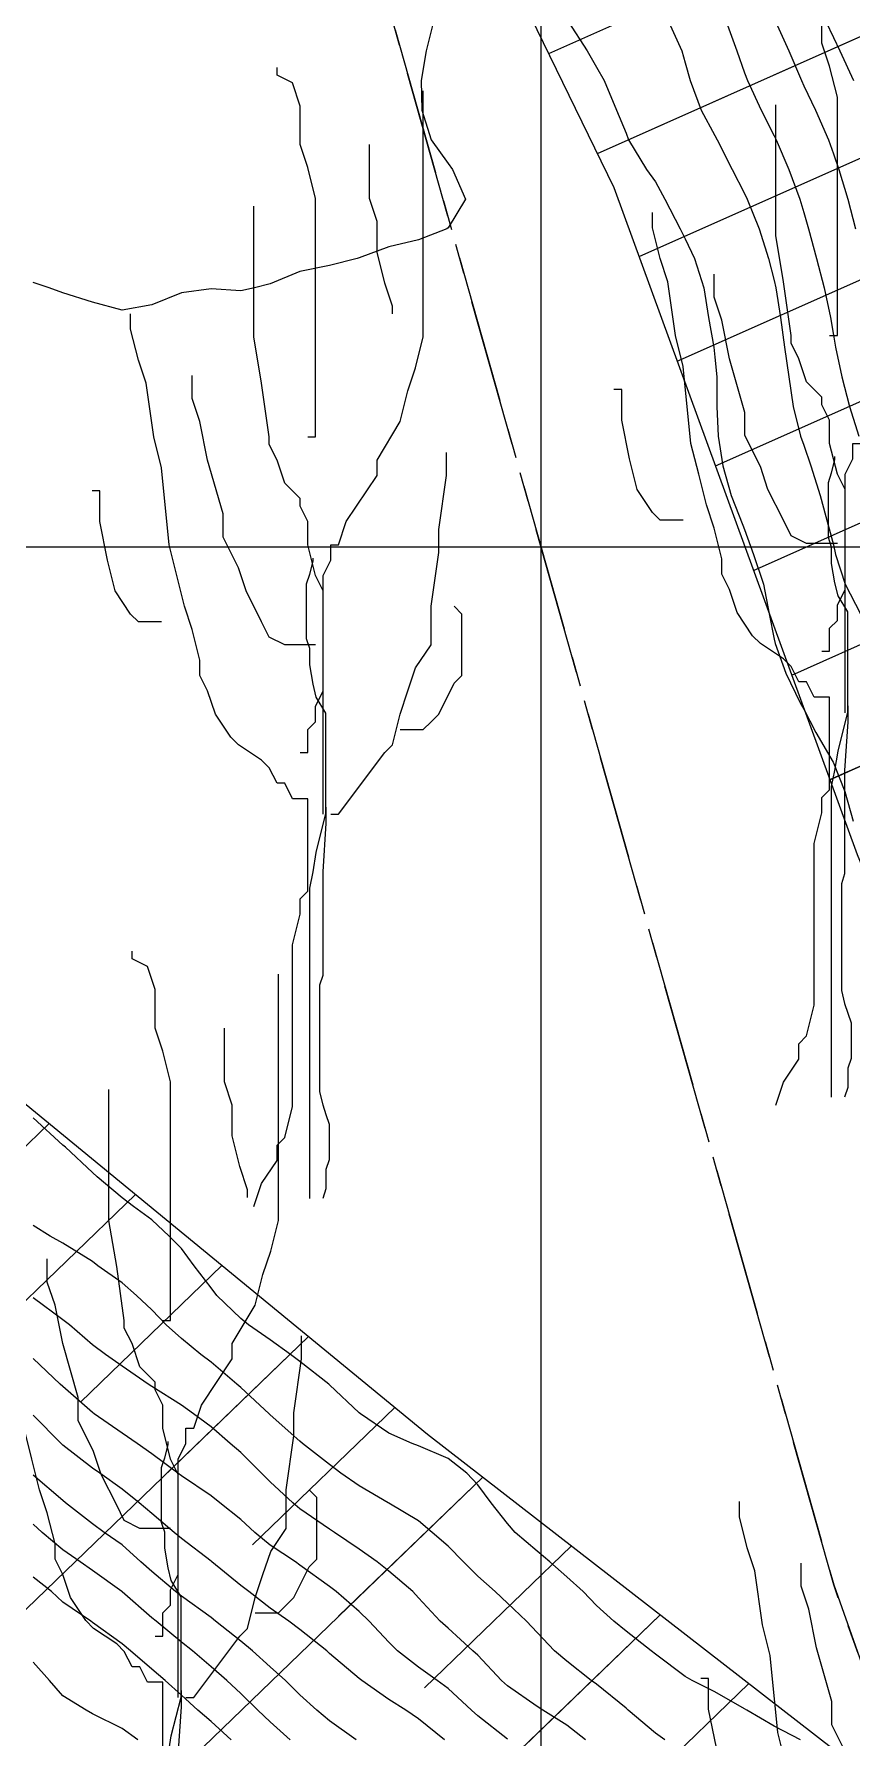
# Model space of a CAD drawing. Header units: centimetres. Extents: x 0 to 642158, y -847 to 649707.
# Drawn here: x 616858.26 to 616872.06, y 621167.28 to 621196.04 of the extents above; entities that cross this region are included whole.
import ezdxf

# ---------------------------------------------------------------- set-up
doc = ezdxf.new("R2010")
doc.units = ezdxf.units.CM
doc.header["$MEASUREMENT"] = 0
doc.linetypes.add('ACAD_ISO03W100', pattern=[30, 12, -18])
doc.linetypes.add('CENTERX2', pattern=[4, 2.5, -0.5, 0.5, -0.5])
for name, color, linetype, lineweight in [('MEV_flux_V', 7, 'Continuous', 15), ('MEV_grille', 254, 'Continuous', 9), ('MEV_schema paysager_V', 7, 'Continuous', 20), ('MEV_vegetal_V', 7, 'Continuous', 25), ('WAL_topographie 0.5', 253, 'Continuous', 20)]:
    doc.layers.add(name, color=color, linetype=linetype, lineweight=lineweight)
doc.layers.add('MEV_schema paysager_Ha', color=7, linetype='Continuous', lineweight=25, transparency=0.13)
doc.layers.add('SPW_parcellaire cadastral', color=7, linetype='CENTERX2', lineweight=25, true_color=0xff0542)
picture_1 = doc.add_image_def('image2.png', size_in_pixel=(6614, 11023))

# ---------------------------------------------------------------- blocks, each defined once
blk = doc.blocks.new('legende vegetal')
at = {"layer": 'MEV_vegetal_V'}
for points in [[(616871.587, 621190.754), (616871.717, 621190.754), (616871.717, 621194.78), (616871.587, 621195.299), (616871.457, 621195.689), (616871.457, 621196.338), (616871.327, 621196.728), (616871.067, 621196.858), (616871.067, 621196.988)], [(616871.457, 621185.428), (616871.587, 621185.428), (616871.587, 621185.818), (616871.717, 621185.948), (616871.717, 621186.207), (616871.847, 621186.468), (616871.847, 621188.416), (616871.976, 621188.675), (616871.976, 621188.935), (616872.107, 621188.935), (616872.237, 621189.325), (616872.756, 621190.104), (616872.756, 621190.364), (616873.146, 621191.013), (616873.276, 621191.533), (616873.406, 621191.923), (616873.536, 621192.442), (616873.536, 621196.598)], [(616862.784, 621189.043), (616862.914, 621189.043), (616862.914, 621193.069), (616862.784, 621193.588), (616862.654, 621193.978), (616862.654, 621194.627), (616862.524, 621195.017), (616862.265, 621195.147), (616862.265, 621195.277)], [(616862.654, 621183.717), (616862.784, 621183.717), (616862.784, 621184.107), (616862.914, 621184.237), (616862.914, 621184.496), (616863.044, 621184.757), (616863.044, 621186.705), (616863.174, 621186.964), (616863.174, 621187.224), (616863.304, 621187.224), (616863.434, 621187.614), (616863.953, 621188.393), (616863.953, 621188.653), (616864.343, 621189.302), (616864.473, 621189.822), (616864.603, 621190.212), (616864.733, 621190.731), (616864.733, 621194.887)], [(616871.847, 621184.389), (616871.847, 621188.156), (616871.717, 621188.416), (616871.587, 621188.935), (616871.587, 621189.325), (616871.457, 621189.585), (616871.457, 621189.714), (616871.197, 621189.974), (616871.067, 621190.364), (616870.937, 621190.624), (616870.937, 621190.754), (616870.808, 621191.662), (616870.677, 621192.442), (616870.677, 621194.65)], [(616864.213, 621191.12), (616864.213, 621191.25), (616864.084, 621191.64), (616863.953, 621192.16), (616863.953, 621192.679), (616863.824, 621193.069), (616863.824, 621193.978)], [(616863.044, 621182.678), (616863.044, 621186.445), (616862.914, 621186.705), (616862.784, 621187.224), (616862.784, 621187.614), (616862.654, 621187.874), (616862.654, 621188.003), (616862.394, 621188.263), (616862.265, 621188.653), (616862.134, 621188.913), (616862.134, 621189.043), (616862.005, 621189.951), (616861.875, 621190.731), (616861.875, 621192.939)], [(616870.677, 621177.765), (616870.808, 621178.155), (616871.067, 621178.545), (616871.067, 621178.804), (616871.197, 621178.934), (616871.327, 621179.454), (616871.327, 621182.181), (616871.457, 621182.701), (616871.457, 621182.961), (616871.587, 621183.09), (616871.587, 621184.649), (616871.327, 621184.649), (616871.197, 621184.909), (616871.067, 621184.909), (616870.937, 621185.169), (616870.808, 621185.299), (616870.418, 621185.558), (616870.288, 621185.688), (616870.028, 621186.078), (616869.898, 621186.468), (616869.768, 621186.727), (616869.768, 621186.987), (616869.638, 621187.506), (616869.508, 621187.896), (616869.378, 621188.416), (616869.248, 621188.935), (616869.118, 621190.234), (616868.988, 621190.754), (616868.858, 621191.662), (616868.728, 621192.052), (616868.599, 621192.572), (616868.599, 621192.831)], [(616871.717, 621187.247), (616871.197, 621187.247), (616870.937, 621187.376), (616870.808, 621187.636), (616870.547, 621188.156), (616870.418, 621188.545), (616870.157, 621189.065), (616870.157, 621189.455), (616869.898, 621190.364), (616869.768, 621191.013), (616869.638, 621191.403), (616869.638, 621191.793)], [(616861.875, 621176.054), (616862.005, 621176.444), (616862.265, 621176.834), (616862.265, 621177.093), (616862.394, 621177.223), (616862.524, 621177.743), (616862.524, 621180.47), (616862.654, 621180.99), (616862.654, 621181.25), (616862.784, 621181.379), (616862.784, 621182.938), (616862.524, 621182.938), (616862.394, 621183.198), (616862.265, 621183.198), (616862.134, 621183.458), (616862.005, 621183.588), (616861.615, 621183.847), (616861.485, 621183.977), (616861.225, 621184.367), (616861.095, 621184.757), (616860.965, 621185.016), (616860.965, 621185.276), (616860.835, 621185.795), (616860.705, 621186.185), (616860.575, 621186.705), (616860.446, 621187.224), (616860.315, 621188.523), (616860.185, 621189.043), (616860.056, 621189.951), (616859.926, 621190.341), (616859.796, 621190.861), (616859.796, 621191.12)], [(616862.914, 621185.536), (616862.394, 621185.536), (616862.134, 621185.665), (616862.005, 621185.925), (616861.745, 621186.445), (616861.615, 621186.834), (616861.355, 621187.354), (616861.355, 621187.744), (616861.095, 621188.653), (616860.965, 621189.302), (616860.835, 621189.692), (616860.835, 621190.082)], [(616869.118, 621187.636), (616868.728, 621187.636), (616868.599, 621187.766), (616868.338, 621188.156), (616868.209, 621188.675), (616868.079, 621189.325), (616868.079, 621189.844), (616867.949, 621189.844)], [(616863.174, 621182.678), (616863.304, 621182.678), (616864.084, 621183.717), (616864.213, 621183.847), (616864.343, 621184.367), (616864.473, 621184.757), (616864.603, 621185.146), (616864.863, 621185.536), (616864.863, 621186.185), (616864.993, 621187.094), (616864.993, 621187.484), (616865.123, 621188.393), (616865.123, 621188.783)], [(616871.621, 621177.9), (616871.621, 621183.142), (616871.675, 621183.415), (616871.73, 621183.743), (616871.894, 621184.398), (616871.894, 621186.09), (616871.73, 621186.363), (616871.675, 621186.581), (616871.621, 621186.909), (616871.621, 621187.182), (616871.566, 621187.346), (616871.566, 621188.274), (616871.621, 621188.438), (616871.675, 621188.656), (616871.675, 621188.711)], [(616860.315, 621185.925), (616859.926, 621185.925), (616859.796, 621186.055), (616859.536, 621186.445), (616859.406, 621186.964), (616859.276, 621187.614), (616859.276, 621188.133), (616859.146, 621188.133)], [(616862.818, 621176.189), (616862.818, 621181.431), (616862.873, 621181.704), (616862.927, 621182.032), (616863.091, 621182.687), (616863.091, 621184.379), (616862.927, 621184.652), (616862.873, 621184.87), (616862.818, 621185.198), (616862.818, 621185.471), (616862.763, 621185.635), (616862.763, 621186.563), (616862.818, 621186.727), (616862.873, 621186.945), (616862.873, 621187)], [(616864.343, 621184.107), (616864.733, 621184.107), (616864.863, 621184.237), (616864.993, 621184.367), (616865.253, 621184.886), (616865.383, 621185.016), (616865.383, 621186.055), (616865.253, 621186.185)], [(616871.894, 621184.507), (616871.894, 621184.234), (616871.839, 621183.415), (616871.839, 621181.668), (616871.785, 621181.504), (616871.785, 621179.702), (616871.839, 621179.484), (616871.894, 621179.32), (616871.948, 621179.156), (616871.948, 621178.556), (616871.894, 621178.392), (616871.894, 621178.064), (616871.839, 621177.9)], [(616863.091, 621182.796), (616863.091, 621182.523), (616863.037, 621181.704), (616863.037, 621179.957), (616862.982, 621179.793), (616862.982, 621177.991), (616863.037, 621177.773), (616863.091, 621177.609), (616863.146, 621177.445), (616863.146, 621176.845), (616863.091, 621176.681), (616863.091, 621176.353), (616863.037, 621176.189)], [(616860.339, 621174.132), (616860.469, 621174.132), (616860.469, 621178.159), (616860.339, 621178.678), (616860.209, 621179.068), (616860.209, 621179.717), (616860.079, 621180.107), (616859.819, 621180.237), (616859.819, 621180.367)], [(616860.209, 621168.807), (616860.339, 621168.807), (616860.339, 621169.197), (616860.469, 621169.327), (616860.469, 621169.586), (616860.599, 621169.846), (616860.599, 621171.794), (616860.729, 621172.054), (616860.729, 621172.314), (616860.859, 621172.314), (616860.989, 621172.704), (616861.508, 621173.483), (616861.508, 621173.743), (616861.898, 621174.392), (616862.028, 621174.911), (616862.158, 621175.301), (616862.288, 621175.821), (616862.288, 621179.977)], [(616861.768, 621176.21), (616861.768, 621176.34), (616861.638, 621176.73), (616861.508, 621177.249), (616861.508, 621177.769), (616861.379, 621178.159), (616861.379, 621179.068)], [(616860.599, 621167.768), (616860.599, 621171.535), (616860.469, 621171.794), (616860.339, 621172.314), (616860.339, 621172.704), (616860.209, 621172.963), (616860.209, 621173.093), (616859.949, 621173.353), (616859.819, 621173.743), (616859.689, 621174.003), (616859.689, 621174.132), (616859.56, 621175.041), (616859.43, 621175.821), (616859.43, 621178.029)], [(616860.339, 621166.469), (616860.339, 621168.028), (616860.079, 621168.028), (616859.949, 621168.288), (616859.819, 621168.288), (616859.689, 621168.548), (616859.56, 621168.677), (616859.17, 621168.937), (616859.04, 621169.067), (616858.78, 621169.456), (616858.65, 621169.846), (616858.52, 621170.106), (616858.52, 621170.366), (616858.39, 621170.885), (616858.26, 621171.275), (616858.13, 621171.794), (616858, 621172.314), (616857.87, 621173.613), (616857.74, 621174.132), (616857.611, 621175.041), (616857.48, 621175.431), (616857.351, 621175.951), (616857.351, 621176.21)], [(616860.469, 621170.625), (616859.949, 621170.625), (616859.689, 621170.755), (616859.56, 621171.015), (616859.299, 621171.535), (616859.17, 621171.924), (616858.91, 621172.444), (616858.91, 621172.834), (616858.65, 621173.743), (616858.52, 621174.392), (616858.39, 621174.782), (616858.39, 621175.172)], [(616860.729, 621167.768), (616860.859, 621167.768), (616861.638, 621168.807), (616861.768, 621168.937), (616861.898, 621169.456), (616862.028, 621169.846), (616862.158, 621170.236), (616862.418, 621170.625), (616862.418, 621171.275), (616862.548, 621172.184), (616862.548, 621172.574), (616862.678, 621173.483), (616862.678, 621173.873)], [(616860.373, 621161.279), (616860.373, 621166.521), (616860.427, 621166.794), (616860.482, 621167.121), (616860.646, 621167.777), (616860.646, 621169.469), (616860.482, 621169.742), (616860.427, 621169.96), (616860.373, 621170.288), (616860.373, 621170.561), (616860.318, 621170.725), (616860.318, 621171.653), (616860.373, 621171.817), (616860.427, 621172.035), (616860.427, 621172.09)], [(616861.898, 621169.197), (616862.288, 621169.197), (616862.418, 621169.327), (616862.548, 621169.456), (616862.808, 621169.976), (616862.937, 621170.106), (616862.937, 621171.145), (616862.808, 621171.275)], [(616870.845, 621166.662), (616870.715, 621167.181), (616870.585, 621168.48), (616870.455, 621168.999), (616870.326, 621169.908), (616870.195, 621170.298), (616870.066, 621170.818), (616870.066, 621171.077)], [(616873.184, 621165.493), (616872.664, 621165.493), (616872.404, 621165.622), (616872.275, 621165.882), (616872.014, 621166.402), (616871.885, 621166.791), (616871.625, 621167.311), (616871.625, 621167.701), (616871.365, 621168.61), (616871.235, 621169.259), (616871.105, 621169.649), (616871.105, 621170.039)], [(616860.646, 621167.886), (616860.646, 621167.613), (616860.592, 621166.794), (616860.592, 621165.047), (616860.537, 621164.883), (616860.537, 621163.081), (616860.592, 621162.863), (616860.646, 621162.699), (616860.7, 621162.535), (616860.7, 621161.935), (616860.646, 621161.771), (616860.646, 621161.443), (616860.592, 621161.279)], [(616870.585, 621165.882), (616870.195, 621165.882), (616870.066, 621166.012), (616869.806, 621166.402), (616869.676, 621166.921), (616869.546, 621167.571), (616869.546, 621168.09), (616869.416, 621168.09)]]:
    blk.add_lwpolyline(points, dxfattribs=at)
blk = doc.blocks.new('*U114')
at = {"layer": 'MEV_grille', "transparency": 33554687}
blk.add_lwpolyline([(-1338.461, 0), (1338.461, 0)], dxfattribs=at)
blk = doc.blocks.new('*U115')
at = {"layer": 'MEV_grille', "color": 0, "linetype": 'ByBlock', "lineweight": -2, "transparency": 16777216}
blk.add_blockref('*U114', (0, -1200), dxfattribs=at)
blk = doc.blocks.new('*U112')
at = {"layer": 'MEV_grille', "transparency": 33554687}
blk.add_lwpolyline([(0, 1825.476), (0, -1825.476)], dxfattribs=at)
blk = doc.blocks.new('*U113')
at = {"layer": 'MEV_grille', "color": 0, "linetype": 'ByBlock', "lineweight": -2, "transparency": 16777216}
blk.add_blockref('*U112', (1500, 0), dxfattribs=at)

msp = doc.modelspace()

# ---------------------------------------------------------------- hatches: boundary and pattern name
at = {"layer": 'MEV_schema paysager_Ha', "transparency": 33554687}
h = msp.add_hatch(dxfattribs=at)
h.set_pattern_fill('ANSI31', color=60, scale=30, angle=359)
h.paths.add_polyline_path([(616757.324, 621259.849), (616760.155, 621257.242), (616760.982, 621256.726), (616761.085, 621254.97), (616761.292, 621252.904), (616762.739, 621251.355), (616766.252, 621247.429), (616776.276, 621240.095), (616803.635, 621221.386), (616814.775, 621210.573), (616832.211, 621197.985), (616844.965, 621188.786), (616864.899, 621172.406), (616872.703, 621166.356), (616874.496, 621164.947), (616886.002, 621150.276), (616883.932, 621149.958), (616881.224, 621149.639), (616872.465, 621156.485), (616855.742, 621169.779), (616840.293, 621183.152), (616825.694, 621194.945), (616802.145, 621212.096), (616783.054, 621227.818), (616772.886, 621235.766), (616764.994, 621244.141), (616758.559, 621250.209), (616756.434, 621253.911), (616755.706, 621255.731), (616755.584, 621257.613), (616755.706, 621258.644), (616756.92, 621259.615)])
h = msp.add_hatch(dxfattribs=at)
h.set_pattern_fill('ANSI31', color=60, scale=15, angle=359)
h.paths.add_polyline_path([(616757.324, 621259.849), (616760.155, 621257.242), (616760.982, 621256.726), (616761.085, 621254.97), (616761.292, 621252.904), (616762.739, 621251.355), (616766.252, 621247.429), (616776.276, 621240.095), (616803.635, 621221.386), (616814.775, 621210.573), (616832.211, 621197.985), (616844.965, 621188.786), (616864.899, 621172.406), (616872.703, 621166.356), (616874.496, 621164.947), (616886.002, 621150.276), (616883.932, 621149.958), (616881.75, 621152.337), (616874.75, 621159.908), (616858.874, 621173.092), (616842.557, 621186.029), (616828, 621196.997), (616806.346, 621214.81), (616786.102, 621230.091), (616775.767, 621237.806), (616766.25, 621245.564), (616760.173, 621251.167), (616760.132, 621253.928), (616759.25, 621255.916), (616756.75, 621257.606), (616755.706, 621258.644), (616756.92, 621259.615)])
h = msp.add_hatch(dxfattribs=at)
h.set_pattern_fill('ANSI31', color=60, scale=30, angle=339)
h.paths.add_polyline_path([(616862.962, 621246.289), (616857.147, 621240.295), (616852.696, 621237.933), (616849.152, 621236.662), (616850.152, 621235.118), (616850.697, 621230.214), (616849.788, 621222.313), (616850.641, 621215.728), (616852.453, 621211.744), (616860.292, 621206.22), (616863.824, 621202.122), (616868.047, 621193.445), (616872.152, 621182.188), (616875.488, 621174.036), (616875.777, 621168.361), (616875.862, 621167.124), (616887.302, 621151.25), (616889.214, 621150.707), (616890.125, 621152.107), (616890.546, 621158.761), (616889.775, 621163.873), (616887.463, 621170.877), (616878.005, 621199.528), (616875.176, 621208.606), (616872.199, 621216.939), (616869.52, 621224.231), (616866.84, 621238.666), (616865.947, 621242.833), (616865.054, 621244.618)])
h = msp.add_hatch(dxfattribs=at)
h.set_pattern_fill('ANSI31', color=60, scale=15, angle=339)
h.paths.add_polyline_path([(616857.147, 621240.295), (616852.696, 621237.933), (616849.152, 621236.662), (616850.152, 621235.118), (616850.697, 621230.214), (616849.788, 621222.313), (616850.641, 621215.728), (616852.453, 621211.744), (616860.292, 621206.22), (616863.824, 621202.122), (616868.047, 621193.445), (616872.152, 621182.188), (616875.488, 621174.036), (616875.777, 621168.361), (616875.862, 621167.124), (616887.302, 621151.25), (616889.214, 621150.707), (616890.125, 621152.107), (616882.602, 621164), (616880.351, 621172.959), (616875.076, 621189.75), (616870.393, 621199.997), (616858.823, 621220.25)])

# ---------------------------------------------------------------- linework, layer by layer
at = {"layer": 'MEV_flux_V', "color": 30, "linetype": 'ACAD_ISO03W100', "ltscale": 0.1}
msp.add_lwpolyline([(616830.983, 621179.418, -0.156904), (616888.687, 621240.95, -0.178609)], format="xyb", dxfattribs=at)
at = {"layer": 'MEV_schema paysager_V', "color": 60}
for points in [[(616757.378, 621259.89), (616759.489, 621257.843), (616761.096, 621255.734), (616761.292, 621252.904), (616762.739, 621251.355), (616766.252, 621247.429), (616776.276, 621240.095), (616803.635, 621221.386), (616814.775, 621210.573), (616832.211, 621197.985), (616844.965, 621188.786), (616864.899, 621172.406), (616872.703, 621166.356), (616874.097, 621165.6), (616885.131, 621151.31)], [(616849.152, 621236.662), (616850.152, 621235.118), (616850.697, 621230.214), (616849.788, 621222.313), (616850.641, 621215.728), (616852.453, 621211.744), (616860.292, 621206.22), (616863.824, 621202.122), (616868.047, 621193.445), (616872.152, 621182.188), (616875.488, 621174.036), (616875.777, 621168.361), (616875.862, 621166.868), (616887.5, 621151.039)]]:
    msp.add_lwpolyline(points, dxfattribs=at)
at = {"layer": 'SPW_parcellaire cadastral'}
for points in [[(616759.547, 621253.317), (616769.052, 621263.236), (616807.471, 621257.591), (616853.21, 621251.95), (616855.188, 621236.398), (616860.014, 621211.506), (616871.754, 621169.863), (616875.83, 621158.333), (616880.257, 621148.971), (616874.289, 621147.611), (616838.405, 621188.897), (616792.367, 621225.886), (616769.031, 621243.825), (616759.547, 621253.317)], [(616759.547, 621253.317), (616769.031, 621243.825), (616792.367, 621225.886), (616838.405, 621188.897), (616874.289, 621147.611), (616880.257, 621148.971), (616875.83, 621158.333), (616871.754, 621169.863), (616860.014, 621211.506), (616855.188, 621236.398), (616853.21, 621251.95), (616866.215, 621247.765), (616874.077, 621241.92), (616881.234, 621232.553), (616885.867, 621223.79), (616890.69, 621210.508), (616901.351, 621171.858)]]:
    msp.add_lwpolyline(points, dxfattribs=at)
at = {"layer": 'WAL_topographie 0.5'}
for points in [[(616865, 621196.25), (616864.88, 621195.75), (616864.794, 621195.25), (616864.806, 621194.75), (616864.963, 621194.25), (616865.25, 621193.853), (616865.323, 621193.75), (616865.544, 621193.25), (616865.25, 621192.768), (616865.229, 621192.75), (616864.75, 621192.565), (616864.25, 621192.442), (616863.75, 621192.261), (616863.717, 621192.25), (616863.25, 621192.131), (616862.75, 621192.026), (616862.25, 621191.819), (616861.981, 621191.75), (616861.75, 621191.701), (616861.25, 621191.737), (616860.75, 621191.668), (616860.25, 621191.467), (616859.75, 621191.378), (616859.25, 621191.508), (616858.75, 621191.67), (616858.521, 621191.75), (616858.25, 621191.841)], [(616867.276, 621196.25), (616867.596, 621195.75), (616867.75, 621195.476), (616867.879, 621195.25), (616868.089, 621194.75), (616868.25, 621194.36), (616868.293, 621194.25), (616868.597, 621193.75), (616868.75, 621193.54), (616868.905, 621193.25), (616869.164, 621192.75), (616869.25, 621192.578), (616869.403, 621192.25), (616869.56, 621191.75), (616869.64, 621191.25), (616869.729, 621190.75), (616869.75, 621190.583), (616869.78, 621190.25), (616869.781, 621189.75), (616869.806, 621189.25), (616869.884, 621188.75), (616870.025, 621188.25), (616870.219, 621187.75), (616870.25, 621187.675), (616870.398, 621187.25), (616870.569, 621186.75), (616870.666, 621186.25), (616870.75, 621185.826), (616870.764, 621185.75), (616870.948, 621185.25), (616871.187, 621184.75), (616871.25, 621184.645), (616871.452, 621184.25), (616871.744, 621183.75), (616871.75, 621183.738), (616871.939, 621183.25), (616872.081, 621182.75)], [(616868.964, 621196.25), (616869.192, 621195.75), (616869.25, 621195.551), (616869.331, 621195.25), (616869.515, 621194.75), (616869.75, 621194.324), (616869.788, 621194.25), (616870.039, 621193.75), (616870.25, 621193.347), (616870.294, 621193.25), (616870.496, 621192.75), (616870.653, 621192.25), (616870.75, 621191.875), (616870.779, 621191.75), (616870.858, 621191.25), (616870.924, 621190.75), (616870.997, 621190.25), (616871.072, 621189.75), (616871.194, 621189.25), (616871.25, 621189.099), (616871.368, 621188.75), (616871.527, 621188.25), (616871.661, 621187.75), (616871.75, 621187.413), (616871.785, 621187.25), (616871.947, 621186.75), (616872.203, 621186.25)], [(616869.942, 621196.25), (616870.117, 621195.75), (616870.25, 621195.379), (616870.298, 621195.25), (616870.529, 621194.75), (616870.75, 621194.316), (616870.782, 621194.25), (616870.997, 621193.75), (616871.181, 621193.25), (616871.25, 621193.025), (616871.329, 621192.75), (616871.462, 621192.25), (616871.594, 621191.75), (616871.7, 621191.25), (616871.75, 621190.955), (616871.786, 621190.75), (616871.888, 621190.25), (616872.018, 621189.75), (616872.175, 621189.25)], [(616870.774, 621196.25), (616870.996, 621195.75), (616871.209, 621195.25), (616871.25, 621195.164), (616871.448, 621194.75), (616871.666, 621194.25), (616871.75, 621194.016), (616871.842, 621193.75), (616871.993, 621193.25), (616872.121, 621192.75)], [(616871.62, 621196.25), (616871.75, 621195.979), (616871.856, 621195.75), (616872.087, 621195.25)], [(616871.191, 621167.25), (616870.75, 621167.479), (616870.288, 621167.75), (616870.25, 621167.773), (616869.75, 621168.058), (616869.368, 621168.25), (616869.25, 621168.318), (616868.75, 621168.694), (616868.676, 621168.75), (616868.25, 621169.082), (616868.045, 621169.25), (616867.75, 621169.516), (616867.527, 621169.75), (616867.25, 621169.997), (616866.964, 621170.25), (616866.75, 621170.434), (616866.378, 621170.75), (616866.25, 621170.9), (616865.974, 621171.25), (616865.75, 621171.553), (616865.565, 621171.75), (616865.25, 621171.994), (616864.75, 621172.211), (616864.644, 621172.25), (616864.25, 621172.424), (616863.771, 621172.75), (616863.75, 621172.767), (616863.25, 621173.238), (616863.236, 621173.25), (616862.75, 621173.634), (616862.591, 621173.75), (616862.25, 621174.001), (616861.884, 621174.25), (616861.75, 621174.358), (616861.347, 621174.75), (616861.25, 621174.876), (616860.964, 621175.25), (616860.75, 621175.539), (616860.543, 621175.75), (616860.25, 621176.022), (616859.94, 621176.25), (616859.75, 621176.394), (616859.327, 621176.75), (616859.25, 621176.824), (616858.795, 621177.25), (616858.75, 621177.287), (616858.25, 621177.743)], [(616868.903, 621167.25), (616868.75, 621167.361), (616868.287, 621167.75), (616868.25, 621167.781), (616867.75, 621168.186), (616867.663, 621168.25), (616867.25, 621168.578), (616867.043, 621168.75), (616866.75, 621169.059), (616866.57, 621169.25), (616866.25, 621169.558), (616866.045, 621169.75), (616865.75, 621170.01), (616865.507, 621170.25), (616865.25, 621170.517), (616864.982, 621170.75), (616864.75, 621170.946), (616864.25, 621171.242), (616864.237, 621171.25), (616863.75, 621171.534), (616863.438, 621171.75), (616863.25, 621171.893), (616862.795, 621172.25), (616862.75, 621172.289), (616862.25, 621172.734), (616862.233, 621172.75), (616861.75, 621173.192), (616861.686, 621173.25), (616861.25, 621173.62), (616861.075, 621173.75), (616860.75, 621174.021), (616860.494, 621174.25), (616860.25, 621174.508), (616859.991, 621174.75), (616859.75, 621174.959), (616859.343, 621175.25), (616859.25, 621175.319), (616858.75, 621175.628), (616858.537, 621175.75), (616858.25, 621175.929)], [(616867.567, 621167.25), (616867.25, 621167.496), (616866.848, 621167.75), (616866.75, 621167.812), (616866.25, 621168.159), (616866.15, 621168.25), (616865.75, 621168.678), (616865.668, 621168.75), (616865.25, 621169.135), (616865.117, 621169.25), (616864.75, 621169.644), (616864.653, 621169.75), (616864.25, 621170.095), (616864.053, 621170.25), (616863.75, 621170.467), (616863.332, 621170.75), (616863.25, 621170.804), (616862.75, 621171.147), (616862.628, 621171.25), (616862.25, 621171.602), (616862.099, 621171.75), (616861.75, 621172.099), (616861.573, 621172.25), (616861.25, 621172.531), (616860.954, 621172.75), (616860.75, 621172.899), (616860.25, 621173.211), (616860.187, 621173.25), (616859.75, 621173.552), (616859.467, 621173.75), (616859.25, 621173.917), (616858.865, 621174.25), (616858.75, 621174.335), (616858.25, 621174.71)], [(616866.25, 621167.258), (616865.75, 621167.656), (616865.641, 621167.75), (616865.25, 621168.114), (616865.063, 621168.25), (616864.75, 621168.473), (616864.395, 621168.75), (616864.25, 621168.899), (616863.917, 621169.25), (616863.75, 621169.413), (616863.36, 621169.75), (616863.25, 621169.838), (616862.75, 621170.199), (616862.673, 621170.25), (616862.25, 621170.533), (616861.987, 621170.75), (616861.75, 621170.968), (616861.396, 621171.25), (616861.25, 621171.366), (616860.75, 621171.703), (616860.688, 621171.75), (616860.25, 621172.075), (616860.002, 621172.25), (616859.75, 621172.422), (616859.28, 621172.75), (616859.25, 621172.771), (616858.75, 621173.209), (616858.707, 621173.25), (616858.25, 621173.682)], [(616865.186, 621167.25), (616864.75, 621167.602), (616864.534, 621167.75), (616864.25, 621167.932), (616863.791, 621168.25), (616863.75, 621168.285), (616863.25, 621168.708), (616863.202, 621168.75), (616862.75, 621169.111), (616862.562, 621169.25), (616862.25, 621169.471), (616861.886, 621169.75), (616861.75, 621169.854), (616861.265, 621170.25), (616861.25, 621170.263), (616860.75, 621170.646), (616860.63, 621170.75), (616860.25, 621171.069), (616860.038, 621171.25), (616859.75, 621171.477), (616859.372, 621171.75), (616859.25, 621171.835), (616858.75, 621172.223), (616858.721, 621172.25), (616858.25, 621172.728)], [(616863.697, 621167.25), (616863.25, 621167.572), (616863.037, 621167.75), (616862.75, 621168.006), (616862.504, 621168.25), (616862.25, 621168.483), (616861.951, 621168.75), (616861.75, 621168.912), (616861.326, 621169.25), (616861.25, 621169.311), (616860.75, 621169.673), (616860.653, 621169.75), (616860.25, 621170.089), (616860.067, 621170.25), (616859.75, 621170.537), (616859.445, 621170.75), (616859.25, 621170.894), (616858.795, 621171.25), (616858.75, 621171.285), (616858.25, 621171.714)], [(616862.584, 621167.25), (616862.25, 621167.552), (616862.037, 621167.75), (616861.75, 621168.031), (616861.516, 621168.25), (616861.25, 621168.483), (616860.938, 621168.75), (616860.75, 621168.896), (616860.322, 621169.25), (616860.25, 621169.308), (616859.75, 621169.745), (616859.743, 621169.75), (616859.25, 621170.105), (616859.041, 621170.25), (616858.75, 621170.454), (616858.404, 621170.75), (616858.25, 621170.889)], [(616861.591, 621167.25), (616861.25, 621167.556), (616861.027, 621167.75), (616860.75, 621168), (616860.474, 621168.25), (616860.25, 621168.443), (616859.892, 621168.75), (616859.75, 621168.87), (616859.25, 621169.231), (616859.224, 621169.25), (616858.75, 621169.572), (616858.556, 621169.75), (616858.25, 621169.993)], [(616860.017, 621167.25), (616859.75, 621167.438), (616859.25, 621167.688), (616859.142, 621167.75), (616858.75, 621167.989), (616858.523, 621168.25), (616858.25, 621168.561)]]:
    msp.add_lwpolyline(points, dxfattribs=at)

# ---------------------------------------------------------------- block references
at = {"layer": 'MEV_grille', "transparency": 33554687}
for name, p in [('*U113', (615366.814, 620593.644)), ('*U115', (616669.481, 622387.381))]:
    msp.add_blockref(name, p, dxfattribs=at)
at = {"layer": 'MEV_vegetal_V'}
msp.add_blockref('legende vegetal', (0.098, 0.193), dxfattribs=at)

# ---------------------------------------------------------------- pictures from other files: only their frames are drawn
image = msp.add_image(picture_1, insert=(616830.845, 620745.783), size_in_units=(429.466, 715.756), dxfattribs=dict(brightness=75))
image.dxf.flags = 7

doc.saveas('drawing.dxf')
